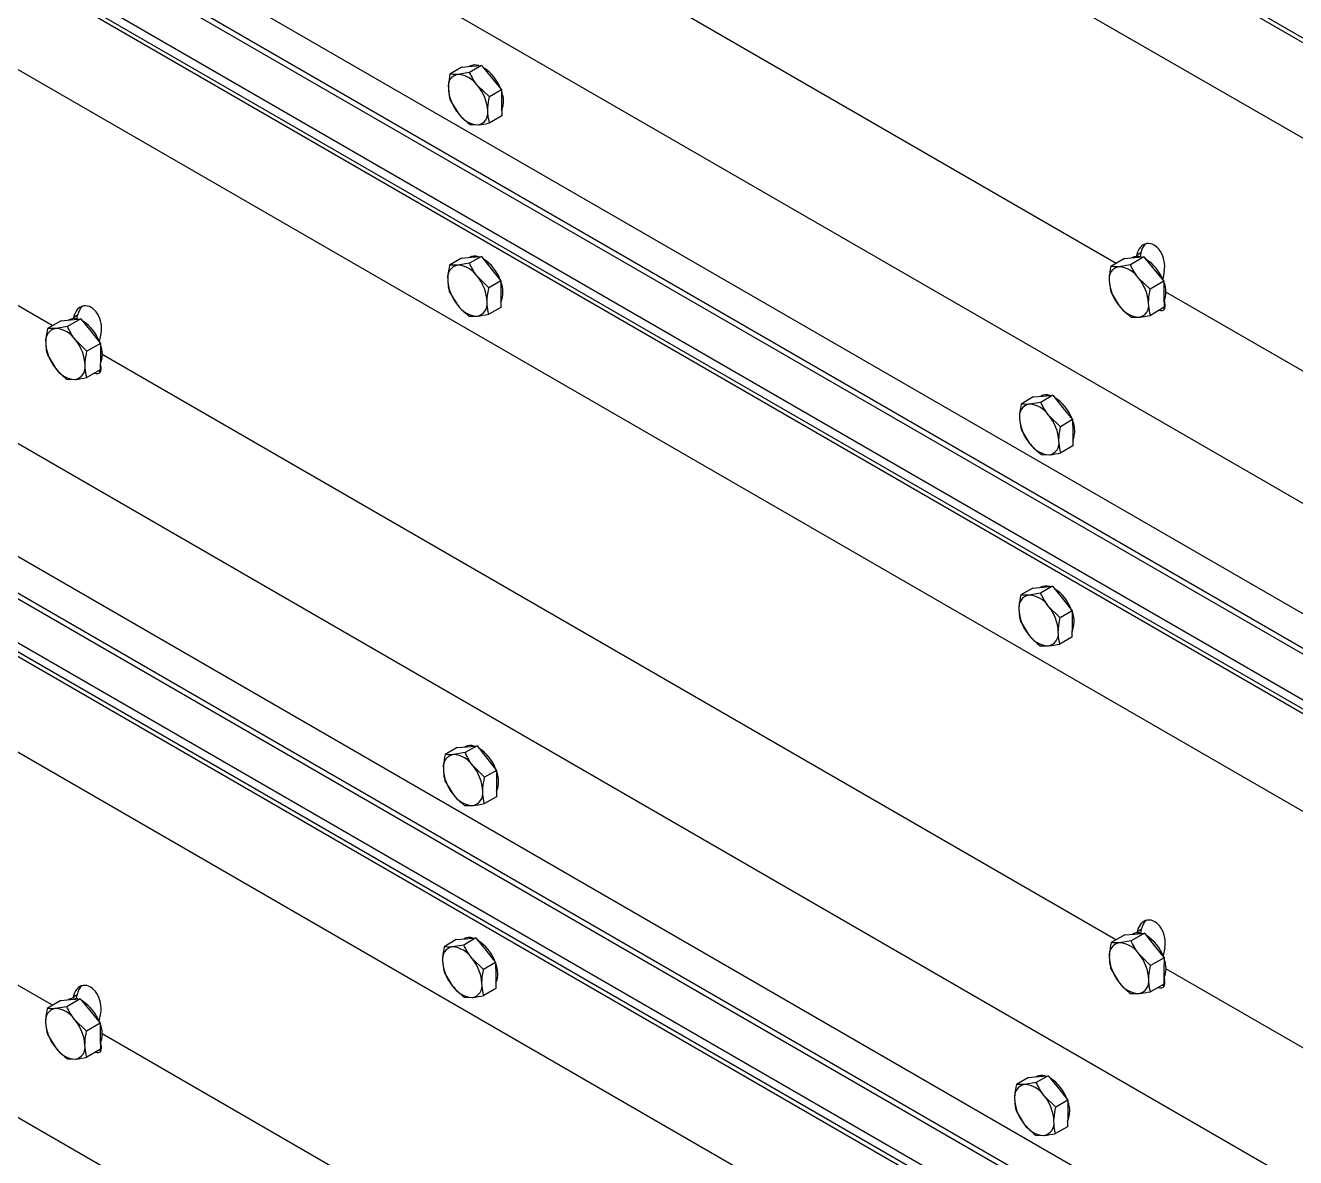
# Model space of a CAD drawing. Header units: millimetres. Extents: x -361 to 14022, y -1822 to 1455.
# Drawn here: x 3977.17 to 3991.42, y 908.58 to 921.28 of the extents above; entities that cross this region are included whole.
import ezdxf

# ---------------------------------------------------------------- set-up
doc = ezdxf.new("R2010")
doc.units = ezdxf.units.MM

msp = doc.modelspace()

# ---------------------------------------------------------------- linework, layer by layer
at = {"color": 7, "linetype": 'Continuous', "lineweight": 25}
for p, q in [((4037.697955, 894.419827), (3975.172353, 930.515089)), ((4037.697955, 894.471548), (3975.216543, 930.541299)), ((4037.697955, 893.348051), (3975.18526, 929.435862)), ((4037.697955, 889.250781), (3975.234603, 925.310107)), ((3989.407178, 918.613044), (3978.032519, 925.179495)), ((4037.697955, 888.014532), (3975.249491, 924.065263)), ((4037.697955, 887.562231), (3975.130388, 923.681718)), ((4037.697955, 887.626542), (3975.174702, 923.720448)), ((4037.697955, 886.944881), (3975.283441, 922.976013)), ((4037.697955, 887.047996), (3975.284352, 923.078602)), ((4037.697955, 886.894385), (3975.239249, 922.951028)), ((4037.697955, 885.796456), (3975.229543, 921.858703)), ((3982.068914, 920.815029), (3982.178524, 920.824396)), ((3982.15431, 920.82305), (3982.152884, 920.822205)), ((3982.288135, 920.833763), (3982.153204, 920.753732)), ((3982.178524, 920.824396), (3982.288135, 920.833763)), ((3982.288135, 920.833763), (3982.399495, 920.696832)), ((3982.068914, 920.815029), (3981.933983, 920.734998)), ((3982.153204, 920.753732), (3982.023859, 920.73266)), ((3982.399495, 920.696832), (3982.510855, 920.559901)), ((3982.375925, 920.47987), (3982.24483, 920.605096)), ((3982.510855, 920.559901), (3982.375925, 920.47987)), ((3982.510855, 920.559901), (3982.512605, 920.413603)), ((3981.937482, 920.442402), (3982.029108, 920.293766)), ((3982.512605, 920.413603), (3982.514355, 920.267305)), ((3982.514355, 920.267305), (3982.379424, 920.187274)), ((3982.160203, 920.16854), (3982.250079, 920.166202)), ((3977.47274, 917.914415), (3975.596717, 918.99742)), ((3982.28675, 918.690994), (3982.151814, 918.614704)), ((3982.175607, 918.680739), (3982.28675, 918.690994)), ((3982.28675, 918.690994), (3982.396578, 918.553176)), ((3989.718743, 918.68655), (3989.567241, 918.59669)), ((3989.609132, 918.677183), (3989.718743, 918.68655)), ((3989.636051, 918.690607), (3989.63867, 918.704059)), ((3989.684418, 918.731194), (3989.63867, 918.704059)), ((3989.684418, 918.731194), (3989.675797, 918.686911)), ((3989.718743, 918.68655), (3989.830103, 918.549619)), ((3982.064464, 918.670485), (3981.929528, 918.594195)), ((3982.151814, 918.614704), (3982.020936, 918.593292)), ((3982.064464, 918.670485), (3982.175607, 918.680739)), ((3982.152414, 918.679372), (3982.150781, 918.678449)), ((3982.396578, 918.553176), (3982.506406, 918.415357)), ((3989.499521, 918.667815), (3989.348019, 918.577956)), ((3989.567241, 918.59669), (3989.437896, 918.575618)), ((3989.499521, 918.667815), (3989.609132, 918.677183)), ((3989.584917, 918.675837), (3989.583492, 918.674991)), ((3989.830103, 918.549619), (3989.941463, 918.412688)), ((3982.37147, 918.339067), (3982.241907, 918.465728)), ((3982.506406, 918.415357), (3982.37147, 918.339067)), ((3982.506406, 918.415357), (3982.50509, 918.267283)), ((3989.789961, 918.322828), (3989.658866, 918.448054)), ((3989.941463, 918.412688), (3989.789961, 918.322828)), ((3989.948029, 918.52547), (3989.930079, 918.433267)), ((3989.941463, 918.412688), (3989.943213, 918.26639)), ((3981.926896, 918.298047), (3982.016989, 918.149071)), ((3982.50509, 918.267283), (3982.503774, 918.11921)), ((3989.351519, 918.28536), (3989.443145, 918.136724)), ((3989.943213, 918.26639), (3989.944962, 918.120092)), ((4001.339605, 911.724601), (3989.964946, 918.291052)), ((3982.503774, 918.11921), (3982.368838, 918.04292)), ((3989.944962, 918.120092), (3989.793461, 918.030232)), ((3989.947476, 918.187539), (3989.952271, 918.170716)), ((3977.571199, 917.970081), (3977.682342, 917.980336)), ((3977.793485, 917.990591), (3977.641977, 917.904931)), ((3977.659149, 917.978968), (3977.657516, 917.978045)), ((3977.682342, 917.980336), (3977.793485, 917.990591)), ((3977.711001, 918.004671), (3977.708556, 917.993141)), ((3977.756752, 918.030538), (3977.711001, 918.004671)), ((3977.748157, 917.990005), (3977.756752, 918.030538)), ((3977.793485, 917.990591), (3977.903313, 917.852772)), ((3982.146552, 918.02241), (3982.23796, 918.021507)), ((3989.574239, 918.011498), (3989.664115, 918.00916)), ((3977.571199, 917.970081), (3977.419691, 917.884422)), ((3977.641977, 917.904931), (3977.511099, 917.883519)), ((3977.903313, 917.852772), (3978.013141, 917.714953)), ((3977.861632, 917.629294), (3977.73207, 917.755955)), ((3978.013141, 917.714953), (3977.861632, 917.629294)), ((3978.001174, 917.735596), (3978.02036, 917.826082)), ((3978.013141, 917.714953), (3978.011825, 917.56688)), ((4037.697955, 881.599208), (3975.19244, 917.682874)), ((3977.417059, 917.588274), (3977.507152, 917.439298)), ((3978.011825, 917.56688), (3978.010509, 917.418806)), ((3989.405167, 911.025971), (3978.033815, 917.590513)), ((3978.010509, 917.418806), (3977.859001, 917.333147)), ((3978.01717, 917.467023), (3978.012831, 917.484024)), ((3977.636715, 917.312637), (3977.728123, 917.311734)), ((3988.477069, 917.115679), (3988.342138, 917.035648)), ((3988.477069, 917.115679), (3988.586679, 917.125046)), ((3988.562465, 917.123701), (3988.561039, 917.122855)), ((3988.69629, 917.134414), (3988.561359, 917.054383)), ((3988.586679, 917.125046), (3988.69629, 917.134414)), ((3988.69629, 917.134414), (3988.80765, 916.997483)), ((3988.561359, 917.054383), (3988.432014, 917.03331)), ((3988.80765, 916.997483), (3988.919011, 916.860552)), ((3988.78408, 916.780521), (3988.652985, 916.905747)), ((3988.919011, 916.860552), (3988.78408, 916.780521)), ((3988.919011, 916.860552), (3988.92076, 916.714254)), ((3988.345638, 916.743052), (3988.437263, 916.594417)), ((3988.92076, 916.714254), (3988.92251, 916.567956)), ((3988.92251, 916.567956), (3988.787579, 916.487925)), ((4037.697955, 880.332793), (3975.181245, 916.422921)), ((3988.568358, 916.469191), (3988.658234, 916.466853)), ((4037.697955, 879.857326), (3975.047014, 916.024944)), ((4037.697955, 879.922532), (3975.091041, 916.064734)), ((4037.697955, 879.364134), (3975.215331, 915.434585)), ((4037.697955, 879.211755), (3975.172353, 915.307016)), ((4037.697955, 879.263475), (3975.216543, 915.333226)), ((3988.472619, 914.971135), (3988.583762, 914.98139)), ((3988.560569, 914.980023), (3988.558937, 914.9791)), ((3988.694906, 914.991645), (3988.55997, 914.915355)), ((3988.583762, 914.98139), (3988.694906, 914.991645)), ((3988.694906, 914.991645), (3988.804733, 914.853826)), ((3988.472619, 914.971135), (3988.337683, 914.894845)), ((3988.55997, 914.915355), (3988.429091, 914.893942)), ((3988.804733, 914.853826), (3988.914561, 914.716008)), ((3988.779625, 914.639718), (3988.650062, 914.766379)), ((3988.914561, 914.716008), (3988.779625, 914.639718)), ((3988.914561, 914.716008), (3988.913245, 914.567934)), ((3988.335052, 914.598698), (3988.425144, 914.449722)), ((3988.913245, 914.567934), (3988.911929, 914.419861)), ((3988.911929, 914.419861), (3988.776993, 914.343571)), ((3988.554707, 914.323061), (3988.646115, 914.322158)), ((4037.697955, 878.139979), (3975.18526, 914.227789)), ((3982.015697, 913.182006), (3981.880761, 913.105716)), ((3982.103048, 913.126226), (3981.972169, 913.104813)), ((3982.015697, 913.182006), (3982.126841, 913.192261)), ((3982.103647, 913.190893), (3982.102015, 913.18997)), ((3982.237984, 913.202516), (3982.103048, 913.126226)), ((3982.126841, 913.192261), (3982.237984, 913.202516)), ((3982.237984, 913.202516), (3982.347811, 913.064697)), ((3982.347811, 913.064697), (3982.457639, 912.926878)), ((3982.322703, 912.850588), (3982.19314, 912.977249)), ((3982.457639, 912.926878), (3982.322703, 912.850588)), ((3982.457639, 912.926878), (3982.456323, 912.778805)), ((3981.87813, 912.809569), (3981.968222, 912.660592)), ((3982.456323, 912.778805), (3982.455008, 912.630731)), ((3982.455008, 912.630731), (3982.320072, 912.554441)), ((3982.097785, 912.533931), (3982.189193, 912.533028)), ((3977.474751, 910.293415), (3975.595325, 911.378385)), ((3989.689179, 911.142094), (3989.643428, 911.116228)), ((3989.689179, 911.142094), (3989.680584, 911.101561)), ((3982.00406, 911.02962), (3981.86913, 910.949589)), ((3982.00406, 911.02962), (3982.113671, 911.038987)), ((3982.089457, 911.037642), (3982.088031, 911.036796)), ((3982.223282, 911.048354), (3982.088351, 910.968323)), ((3982.113671, 911.038987), (3982.223282, 911.048354)), ((3982.223282, 911.048354), (3982.334642, 910.911423)), ((3989.503626, 911.081637), (3989.352118, 910.995978)), ((3989.574404, 911.016488), (3989.443526, 910.995075)), ((3989.503626, 911.081637), (3989.614769, 911.091892)), ((3989.725912, 911.102147), (3989.574404, 911.016488)), ((3989.591576, 911.090525), (3989.589943, 911.089602)), ((3989.614769, 911.091892), (3989.725912, 911.102147)), ((3989.640983, 911.104698), (3989.643428, 911.116228)), ((3989.725912, 911.102147), (3989.83574, 910.964329)), ((3982.088351, 910.968323), (3981.959006, 910.947251)), ((3982.334642, 910.911423), (3982.446002, 910.774493)), ((3989.794059, 910.740851), (3989.664497, 910.867511)), ((3989.83574, 910.964329), (3989.945567, 910.82651)), ((3989.952787, 910.937639), (3989.933601, 910.847153)), ((3982.311072, 910.694462), (3982.179977, 910.819688)), ((3982.446002, 910.774493), (3982.311072, 910.694462)), ((3982.446002, 910.774493), (3982.447752, 910.628195)), ((3989.945567, 910.82651), (3989.794059, 910.740851)), ((3989.945567, 910.82651), (3989.944252, 910.678436)), ((3981.872629, 910.656993), (3981.964255, 910.508357)), ((3982.447752, 910.628195), (3982.449502, 910.481897)), ((3989.349486, 910.699831), (3989.439579, 910.550854)), ((3989.944252, 910.678436), (3989.942936, 910.530363)), ((3989.945258, 910.59558), (3989.949597, 910.578579)), ((4001.337594, 904.137528), (3989.966241, 910.70207)), ((3982.449502, 910.481897), (3982.314571, 910.401866)), ((3989.569142, 910.424194), (3989.66055, 910.423291)), ((3989.942936, 910.530363), (3989.791428, 910.444703)), ((3977.567094, 910.348186), (3977.415593, 910.258327)), ((3977.634814, 910.277061), (3977.505469, 910.255989)), ((3977.567094, 910.348186), (3977.676705, 910.357553)), ((3977.786316, 910.36692), (3977.634814, 910.277061)), ((3977.652491, 910.356208), (3977.651065, 910.355362)), ((3977.676705, 910.357553), (3977.786316, 910.36692)), ((3977.706243, 910.38443), (3977.703624, 910.370978)), ((3977.751991, 910.411565), (3977.706243, 910.38443)), ((3977.74337, 910.367282), (3977.751991, 910.411565)), ((3977.786316, 910.36692), (3977.897676, 910.22999)), ((3982.09535, 910.383132), (3982.185226, 910.380794)), ((3977.897676, 910.22999), (3978.009036, 910.093059)), ((3977.997652, 910.113638), (3978.015602, 910.205841)), ((4037.697955, 874.042709), (3975.234603, 910.102034)), ((3977.857534, 910.003199), (3977.72644, 910.128425)), ((3978.009036, 910.093059), (3977.857534, 910.003199)), ((3978.009036, 910.093059), (3978.010786, 909.946761)), ((3977.419092, 909.965731), (3977.510718, 909.817095)), ((3978.010786, 909.946761), (3978.012535, 909.800463)), ((3978.019845, 909.851087), (3978.015049, 909.86791)), ((3989.407178, 903.404972), (3978.032519, 909.971423)), ((3978.012535, 909.800463), (3977.861034, 909.710603)), ((3977.641812, 909.691869), (3977.731689, 909.689531)), ((3988.423853, 909.482657), (3988.288916, 909.406367)), ((3988.511203, 909.426877), (3988.380324, 909.405464)), ((3988.423853, 909.482657), (3988.534996, 909.492912)), ((3988.511803, 909.491544), (3988.51017, 909.490621)), ((3988.646139, 909.503166), (3988.511203, 909.426877)), ((3988.534996, 909.492912), (3988.646139, 909.503166)), ((3988.646139, 909.503166), (3988.755967, 909.365348)), ((3988.755967, 909.365348), (3988.865794, 909.227529)), ((3988.730858, 909.151239), (3988.601295, 909.2779)), ((3988.865794, 909.227529), (3988.730858, 909.151239)), ((3988.865794, 909.227529), (3988.864479, 909.079456)), ((3988.286285, 909.11022), (3988.376377, 908.961243)), ((3988.864479, 909.079456), (3988.863163, 908.931382)), ((3988.863163, 908.931382), (3988.728227, 908.855092)), ((3988.50594, 908.834582), (3988.597348, 908.833679))]:
    msp.add_line(p, q, dxfattribs=at)
for centre, radius, start, end in [((3982.214463, 920.714663), 0.12396, 69.9370339, 119.0296317), ((3982.047912, 920.600793), 0.134043, 100.3370645, 190.2264623), ((3982.004896, 920.444643), 0.288641, 33.7722361, 86.2331404), ((3982.053308, 920.400936), 0.481209, 20.2238943, 58.0161973), ((3982.398904, 920.605647), 0.483755, 183.3955817, 220.1438852), ((3981.875034, 920.293215), 0.483755, 3.3955817, 40.1438852), ((3982.256238, 920.436581), 0.279172, 337.2142046, 24.156204), ((3982.269042, 920.454219), 0.288641, 213.7722361, 266.2331404), ((3982.226027, 920.298069), 0.134043, 280.3370645, 10.2264623), ((3982.212122, 918.567799), 0.126545, 71.510323, 118.153237), ((3989.645071, 918.56745), 0.12396, 69.9370339, 119.0296317), ((3982.046916, 918.455735), 0.139989, 100.6953232, 188.5331771), ((3982.005251, 918.310953), 0.282774, 33.1850043, 86.8203722), ((3982.056451, 918.267784), 0.46942, 19.5554709, 57.5471594), ((3989.461948, 918.443751), 0.134043, 100.3370645, 190.2264623), ((3989.418933, 918.287601), 0.288641, 33.7722361, 86.2331404), ((3989.483916, 918.253723), 0.481209, 20.2238943, 58.0161973), ((3982.384842, 918.452231), 0.476678, 182.0759805, 219.4930678), ((3981.874054, 918.162568), 0.476678, 2.0759805, 39.4930678), ((3982.244972, 918.294716), 0.283127, 336.3520258, 22.6298248), ((3989.81294, 918.448605), 0.483755, 183.3955817, 220.1438852), ((3989.289071, 918.136173), 0.483755, 3.3955817, 40.1438852), ((3989.686846, 918.289368), 0.279172, 337.2142046, 24.156204), ((3982.253644, 918.303845), 0.282774, 213.1850043, 266.8203722), ((3982.21198, 918.159064), 0.139989, 280.6953232, 8.5331771), ((3989.683078, 918.297177), 0.288641, 213.7722361, 266.2331404), ((3989.640063, 918.141027), 0.134043, 280.3370645, 10.2264623), ((3977.718857, 917.867395), 0.126545, 71.510323, 118.153237), ((3977.537079, 917.745962), 0.139989, 100.6953232, 188.5331771), ((3977.495414, 917.60118), 0.282774, 33.1850043, 86.8203722), ((3977.563186, 917.567381), 0.46942, 19.5554709, 57.5471594), ((3977.875005, 917.742458), 0.476678, 182.0759805, 219.4930678), ((3977.364217, 917.452795), 0.476678, 2.0759805, 39.4930678), ((3977.748973, 917.593886), 0.285816, 337.3946058, 22.4977682), ((3977.743807, 917.594072), 0.282774, 213.1850043, 266.8203722), ((3977.702143, 917.449291), 0.139989, 280.6953232, 8.5331771), ((3988.622618, 917.015314), 0.12396, 69.9370339, 119.0296317), ((3988.456067, 916.901443), 0.134043, 100.3370645, 190.2264623), ((3988.413052, 916.745293), 0.288641, 33.7722361, 86.2331404), ((3988.461463, 916.701587), 0.481209, 20.2238943, 58.0161973), ((3988.807059, 916.906298), 0.483755, 183.3955817, 220.1438852), ((3988.283189, 916.593865), 0.483755, 3.3955817, 40.1438852), ((3988.664393, 916.737232), 0.279172, 337.2142046, 24.156204), ((3988.677197, 916.75487), 0.288641, 213.7722361, 266.2331404), ((3988.634182, 916.59872), 0.134043, 280.3370645, 10.2264623), ((3988.620277, 914.86845), 0.126545, 71.510323, 118.153237), ((3988.455071, 914.756386), 0.139989, 100.6953232, 188.5331771), ((3988.413407, 914.611604), 0.282774, 33.1850043, 86.8203722), ((3988.464606, 914.568435), 0.46942, 19.5554709, 57.5471594), ((3988.792997, 914.752881), 0.476678, 182.0759805, 219.4930678), ((3988.282209, 914.463219), 0.476678, 2.0759805, 39.4930678), ((3988.653127, 914.595367), 0.283127, 336.3520258, 22.6298248), ((3988.661799, 914.604496), 0.282774, 213.1850043, 266.8203722), ((3988.620135, 914.459715), 0.139989, 280.6953232, 8.5331771), ((3982.163355, 913.07932), 0.126545, 71.510323, 118.153237), ((3982.007684, 912.779306), 0.46942, 19.5554709, 57.5471594), ((3981.998149, 912.967256), 0.139989, 100.6953232, 188.5331771), ((3981.956485, 912.822475), 0.282774, 33.1850043, 86.8203722), ((3982.336075, 912.963752), 0.476678, 182.0759805, 219.4930678), ((3981.825287, 912.674089), 0.476678, 2.0759805, 39.4930678), ((3982.196206, 912.806237), 0.283127, 336.3520258, 22.6298248), ((3982.204878, 912.815367), 0.282774, 213.1850043, 266.8203722), ((3982.163213, 912.670585), 0.139989, 280.6953232, 8.5331771), ((3982.14961, 910.929255), 0.12396, 69.9370339, 119.0296317), ((3981.988455, 910.615528), 0.481209, 20.2238943, 58.0161973), ((3989.469506, 910.857518), 0.139989, 100.6953232, 188.5331771), ((3989.427841, 910.712737), 0.282774, 33.1850043, 86.8203722), ((3989.651284, 910.978952), 0.126545, 71.510323, 118.153237), ((3989.495613, 910.678937), 0.46942, 19.5554709, 57.5471594), ((3981.983058, 910.815384), 0.134043, 100.3370645, 190.2264623), ((3981.940043, 910.659234), 0.288641, 33.7722361, 86.2331404), ((3989.296644, 910.564352), 0.476678, 2.0759805, 39.4930678), ((3982.334051, 910.820239), 0.483755, 183.3955817, 220.1438852), ((3981.810181, 910.507806), 0.483755, 3.3955817, 40.1438852), ((3982.191385, 910.651172), 0.279172, 337.2142046, 24.156204), ((3989.807432, 910.854014), 0.476678, 182.0759805, 219.4930678), ((3989.6814, 910.705443), 0.285816, 337.3946058, 22.4977682), ((3989.63457, 910.560847), 0.139989, 280.6953232, 8.5331771), ((3982.204189, 910.668811), 0.288641, 213.7722361, 266.2331404), ((3982.161173, 910.512661), 0.134043, 280.3370645, 10.2264623), ((3989.676234, 910.705629), 0.282774, 213.1850043, 266.8203722), ((3977.712644, 910.247821), 0.12396, 69.9370339, 119.0296317), ((3977.551489, 909.934094), 0.481209, 20.2238943, 58.0161973), ((3977.529521, 910.124121), 0.134043, 100.3370645, 190.2264623), ((3977.486506, 909.967972), 0.288641, 33.7722361, 86.2331404), ((3977.880513, 910.128976), 0.483755, 183.3955817, 220.1438852), ((3977.356644, 909.816543), 0.483755, 3.3955817, 40.1438852), ((3977.754419, 909.969739), 0.279172, 337.2142046, 24.156204), ((3977.750651, 909.977548), 0.288641, 213.7722361, 266.2331404), ((3977.707636, 909.821398), 0.134043, 280.3370645, 10.2264623), ((3988.57151, 909.379971), 0.126545, 71.510323, 118.153237), ((3988.41584, 909.079956), 0.46942, 19.5554709, 57.5471594), ((3988.406304, 909.267907), 0.139989, 100.6953232, 188.5331771), ((3988.36464, 909.123125), 0.282774, 33.1850043, 86.8203722), ((3988.74423, 909.264403), 0.476678, 182.0759805, 219.4930678), ((3988.233442, 908.97474), 0.476678, 2.0759805, 39.4930678), ((3988.604361, 909.106888), 0.283127, 336.3520258, 22.6298248), ((3988.613033, 909.116017), 0.282774, 213.1850043, 266.8203722), ((3988.571368, 908.971236), 0.139989, 280.6953232, 8.5331771)]:
    msp.add_arc(centre, radius, start, end, dxfattribs=at)
for centre, major_axis, ratio, start_param, end_param in [((3989.793349, 918.614764), (-0.051828, 0.217876), 0.692818262, 4.132742217, 7.274334871), ((3989.839098, 918.641899), (-0.051828, 0.217876), 0.692818262, 0.380647994, 0.991149564), ((3977.865681, 917.915377), (-0.045582, 0.219415), 0.701630723, 4.153173117, 7.294765771), ((3977.911431, 917.941243), (-0.045582, 0.219415), 0.701630723, 0.384759566, 1.011580464), ((3989.797592, 918.260011), (-0.146068, 0.166997), 0.401133331, 2.602360174, 3.846083137), ((3989.84334, 918.287145), (-0.146068, 0.166997), 0.401133331, 2.602360174, 2.768292863), ((3977.86249, 917.556317), (-0.143133, 0.16959), 0.418043607, 2.568485088, 3.853595792), ((3977.908241, 917.582184), (-0.143133, 0.16959), 0.418043607, 2.568485088, 2.779895713), ((3989.798108, 911.026933), (-0.045582, 0.219415), 0.701630723, 4.153173117, 7.294765771), ((3989.843858, 911.0528), (-0.045582, 0.219415), 0.701630723, 0.384771172, 1.011580464), ((3989.794917, 910.667874), (-0.143133, 0.16959), 0.418043607, 2.568485088, 3.853595792), ((3977.860922, 910.295135), (-0.051828, 0.217876), 0.692818262, 4.132742217, 7.274334871), ((3977.906671, 910.32227), (-0.051828, 0.217876), 0.692818262, 0.380671591, 0.991149564), ((3989.840668, 910.69374), (-0.143133, 0.16959), 0.418043607, 2.568485088, 2.779946429), ((3977.865165, 909.940381), (-0.146068, 0.166997), 0.401133331, 2.602360174, 3.846083137), ((3977.910913, 909.967516), (-0.146068, 0.166997), 0.401133331, 2.602360174, 2.768277037)]:
    msp.add_ellipse(centre, major_axis=major_axis, ratio=ratio, start_param=start_param, end_param=end_param, dxfattribs=at)
for points, knots in [([(3981.933983, 920.734998), (3981.926356, 920.693146), (3981.916426, 920.638661), (3981.916079, 920.588601), (3981.915998, 920.576995)], [0, 0, 0, 0, 0.768150727, 1, 1, 1, 1]), ([(3982.023859, 920.73266), (3982.02128, 920.732449), (3981.984547, 920.729453), (3981.958345, 920.732326), (3981.933983, 920.734998)], [0, 0, 0, 0, 0.070200577, 1, 1, 1, 1]), ([(3982.24483, 920.605096), (3982.24221, 920.608354), (3982.204886, 920.65476), (3982.178105, 920.706046), (3982.153204, 920.753732)], [0, 0, 0, 0, 0.070200577, 1, 1, 1, 1]), ([(3981.915998, 920.576995), (3981.918952, 920.53939), (3981.922696, 920.491728), (3981.934906, 920.450996), (3981.937482, 920.442402)], [0, 0, 0, 0, 0.788999238, 1, 1, 1, 1]), ([(3982.35794, 920.321867), (3982.358021, 920.333474), (3982.358368, 920.383534), (3982.368297, 920.438018), (3982.375925, 920.47987)], [0, 0, 0, 0, 0.231849273, 1, 1, 1, 1]), ([(3982.029108, 920.293766), (3982.031768, 920.290531), (3982.069654, 920.244458), (3982.116575, 920.205118), (3982.160203, 920.16854)], [0, 0, 0, 0, 0.0702005767, 1, 1, 1, 1]), ([(3982.379424, 920.187274), (3982.376848, 920.195869), (3982.364637, 920.2366), (3982.360894, 920.284262), (3982.35794, 920.321867)], [0, 0, 0, 0, 0.211000762, 1, 1, 1, 1]), ([(3982.250079, 920.166202), (3982.252697, 920.166436), (3982.289992, 920.169766), (3982.336335, 920.178838), (3982.379424, 920.187274)], [0, 0, 0, 0, 0.070200577, 1, 1, 1, 1]), ([(3981.929528, 918.594195), (3981.921124, 918.552116), (3981.910183, 918.497338), (3981.908798, 918.446703), (3981.908477, 918.434963)], [0, 0, 0, 0, 0.7681507272, 1, 1, 1, 1]), ([(3982.020936, 918.593292), (3982.018321, 918.59306), (3981.98107, 918.589755), (3981.954361, 918.592056), (3981.929528, 918.594195)], [0, 0, 0, 0, 0.0702005767, 1, 1, 1, 1]), ([(3982.241907, 918.465728), (3982.239323, 918.469006), (3982.202516, 918.515705), (3982.176243, 918.567005), (3982.151814, 918.614704)], [0, 0, 0, 0, 0.070200577, 1, 1, 1, 1]), ([(3989.348019, 918.577956), (3989.340392, 918.536104), (3989.330463, 918.481619), (3989.330115, 918.431559), (3989.330035, 918.419953)], [0, 0, 0, 0, 0.7681507276, 1, 1, 1, 1]), ([(3989.437896, 918.575618), (3989.435317, 918.575407), (3989.398584, 918.572411), (3989.372382, 918.575284), (3989.348019, 918.577956)], [0, 0, 0, 0, 0.070200577, 1, 1, 1, 1]), ([(3989.658866, 918.448054), (3989.656246, 918.451312), (3989.618922, 918.497718), (3989.592141, 918.549004), (3989.567241, 918.59669)], [0, 0, 0, 0, 0.070200577, 1, 1, 1, 1]), ([(3981.908477, 918.434963), (3981.910612, 918.396815), (3981.913318, 918.348464), (3981.924531, 918.306832), (3981.926896, 918.298047)], [0, 0, 0, 0, 0.788999238, 1, 1, 1, 1]), ([(3989.330035, 918.419953), (3989.332988, 918.382348), (3989.336732, 918.334686), (3989.348942, 918.293954), (3989.351519, 918.28536)], [0, 0, 0, 0, 0.788999238, 1, 1, 1, 1]), ([(3982.350419, 918.179836), (3982.35074, 918.191575), (3982.352124, 918.24221), (3982.363065, 918.296989), (3982.37147, 918.339067)], [0, 0, 0, 0, 0.231849273, 1, 1, 1, 1]), ([(3989.771976, 918.164825), (3989.772057, 918.176432), (3989.772404, 918.226492), (3989.782334, 918.280976), (3989.789961, 918.322828)], [0, 0, 0, 0, 0.231849273, 1, 1, 1, 1]), ([(3982.016989, 918.149071), (3982.019612, 918.145815), (3982.05698, 918.099434), (3982.103395, 918.059521), (3982.146552, 918.02241)], [0, 0, 0, 0, 0.070200577, 1, 1, 1, 1]), ([(3982.368838, 918.04292), (3982.366472, 918.051704), (3982.35526, 918.093337), (3982.352554, 918.141687), (3982.350419, 918.179836)], [0, 0, 0, 0, 0.211000762, 1, 1, 1, 1]), ([(3989.443145, 918.136724), (3989.445804, 918.133489), (3989.48369, 918.087416), (3989.530612, 918.048076), (3989.574239, 918.011498)], [0, 0, 0, 0, 0.070200577, 1, 1, 1, 1]), ([(3989.793461, 918.030232), (3989.790884, 918.038827), (3989.778674, 918.079558), (3989.77493, 918.12722), (3989.771976, 918.164825)], [0, 0, 0, 0, 0.211000762, 1, 1, 1, 1]), ([(3982.23796, 918.021507), (3982.240614, 918.021761), (3982.278427, 918.025383), (3982.325277, 918.03447), (3982.368838, 918.04292)], [0, 0, 0, 0, 0.070200577, 1, 1, 1, 1]), ([(3989.664115, 918.00916), (3989.666734, 918.009394), (3989.704029, 918.012724), (3989.750371, 918.021796), (3989.793461, 918.030232)], [0, 0, 0, 0, 0.070200577, 1, 1, 1, 1]), ([(3977.419691, 917.884422), (3977.411286, 917.842343), (3977.400346, 917.787565), (3977.398961, 917.73693), (3977.39864, 917.72519)], [0, 0, 0, 0, 0.768150728, 1, 1, 1, 1]), ([(3977.511099, 917.883519), (3977.508484, 917.883287), (3977.471233, 917.879982), (3977.444524, 917.882283), (3977.419691, 917.884422)], [0, 0, 0, 0, 0.070200577, 1, 1, 1, 1]), ([(3977.73207, 917.755955), (3977.729486, 917.759233), (3977.692679, 917.805932), (3977.666406, 917.857232), (3977.641977, 917.904931)], [0, 0, 0, 0, 0.070200577, 1, 1, 1, 1]), ([(3977.39864, 917.72519), (3977.400775, 917.687042), (3977.403481, 917.638691), (3977.414694, 917.597059), (3977.417059, 917.588274)], [0, 0, 0, 0, 0.788999238, 1, 1, 1, 1]), ([(3977.840582, 917.470063), (3977.840903, 917.481802), (3977.842287, 917.532437), (3977.853228, 917.587216), (3977.861632, 917.629294)], [0, 0, 0, 0, 0.231849273, 1, 1, 1, 1]), ([(3977.507152, 917.439298), (3977.509775, 917.436042), (3977.547143, 917.389661), (3977.593558, 917.349748), (3977.636715, 917.312637)], [0, 0, 0, 0, 0.070200577, 1, 1, 1, 1]), ([(3977.859001, 917.333147), (3977.856635, 917.341931), (3977.845423, 917.383564), (3977.842717, 917.431914), (3977.840582, 917.470063)], [0, 0, 0, 0, 0.211000762, 1, 1, 1, 1]), ([(3977.728123, 917.311734), (3977.730777, 917.311988), (3977.76859, 917.31561), (3977.81544, 917.324697), (3977.859001, 917.333147)], [0, 0, 0, 0, 0.070200577, 1, 1, 1, 1]), ([(3988.342138, 917.035648), (3988.334511, 916.993796), (3988.324581, 916.939312), (3988.324234, 916.889252), (3988.324153, 916.877645)], [0, 0, 0, 0, 0.768150727, 1, 1, 1, 1]), ([(3988.432014, 917.03331), (3988.429436, 917.0331), (3988.392702, 917.030104), (3988.366501, 917.032977), (3988.342138, 917.035648)], [0, 0, 0, 0, 0.070200577, 1, 1, 1, 1]), ([(3988.652985, 916.905747), (3988.650365, 916.909004), (3988.613041, 916.955411), (3988.58626, 917.006697), (3988.561359, 917.054383)], [0, 0, 0, 0, 0.070200577, 1, 1, 1, 1]), ([(3988.324153, 916.877645), (3988.327107, 916.84004), (3988.330851, 916.792379), (3988.343061, 916.751647), (3988.345638, 916.743052)], [0, 0, 0, 0, 0.788999238, 1, 1, 1, 1]), ([(3988.766095, 916.622518), (3988.766176, 916.634124), (3988.766523, 916.684184), (3988.776453, 916.738669), (3988.78408, 916.780521)], [0, 0, 0, 0, 0.231849273, 1, 1, 1, 1]), ([(3988.437263, 916.594417), (3988.439923, 916.591182), (3988.477809, 916.545109), (3988.52473, 916.505769), (3988.568358, 916.469191)], [0, 0, 0, 0, 0.0702005767, 1, 1, 1, 1]), ([(3988.787579, 916.487925), (3988.785003, 916.496519), (3988.772793, 916.537251), (3988.769049, 916.584913), (3988.766095, 916.622518)], [0, 0, 0, 0, 0.211000762, 1, 1, 1, 1]), ([(3988.658234, 916.466853), (3988.660852, 916.467087), (3988.698147, 916.470416), (3988.74449, 916.479489), (3988.787579, 916.487925)], [0, 0, 0, 0, 0.070200577, 1, 1, 1, 1]), ([(3988.337683, 914.894845), (3988.329279, 914.852767), (3988.318338, 914.797988), (3988.316953, 914.747354), (3988.316632, 914.735614)], [0, 0, 0, 0, 0.7681507272, 1, 1, 1, 1]), ([(3988.429091, 914.893942), (3988.426476, 914.89371), (3988.389225, 914.890406), (3988.362517, 914.892707), (3988.337683, 914.894845)], [0, 0, 0, 0, 0.070200577, 1, 1, 1, 1]), ([(3988.650062, 914.766379), (3988.647478, 914.769657), (3988.610671, 914.816355), (3988.584398, 914.867656), (3988.55997, 914.915355)], [0, 0, 0, 0, 0.070200577, 1, 1, 1, 1]), ([(3988.316632, 914.735614), (3988.318767, 914.697466), (3988.321473, 914.649115), (3988.332686, 914.607483), (3988.335052, 914.598698)], [0, 0, 0, 0, 0.788999238, 1, 1, 1, 1]), ([(3988.758574, 914.480486), (3988.758895, 914.492226), (3988.76028, 914.542861), (3988.77122, 914.59764), (3988.779625, 914.639718)], [0, 0, 0, 0, 0.231849273, 1, 1, 1, 1]), ([(3988.425144, 914.449722), (3988.427767, 914.446466), (3988.465136, 914.400085), (3988.51155, 914.360172), (3988.554707, 914.323061)], [0, 0, 0, 0, 0.070200577, 1, 1, 1, 1]), ([(3988.776993, 914.343571), (3988.774627, 914.352355), (3988.763415, 914.393988), (3988.760709, 914.442338), (3988.758574, 914.480486)], [0, 0, 0, 0, 0.211000762, 1, 1, 1, 1]), ([(3988.646115, 914.322158), (3988.648769, 914.322412), (3988.686582, 914.326034), (3988.733432, 914.335121), (3988.776993, 914.343571)], [0, 0, 0, 0, 0.070200577, 1, 1, 1, 1]), ([(3982.19314, 912.977249), (3982.190556, 912.980527), (3982.15375, 913.027226), (3982.127476, 913.078527), (3982.103048, 913.126226)], [0, 0, 0, 0, 0.070200577, 1, 1, 1, 1]), ([(3981.880761, 913.105716), (3981.872357, 913.063638), (3981.861416, 913.008859), (3981.860031, 912.958224), (3981.85971, 912.946484)], [0, 0, 0, 0, 0.768150727, 1, 1, 1, 1]), ([(3981.972169, 913.104813), (3981.969554, 913.104581), (3981.932303, 913.101277), (3981.905595, 913.103577), (3981.880761, 913.105716)], [0, 0, 0, 0, 0.070200577, 1, 1, 1, 1]), ([(3981.85971, 912.946484), (3981.861845, 912.908336), (3981.864551, 912.859986), (3981.875764, 912.818353), (3981.87813, 912.809569)], [0, 0, 0, 0, 0.788999238, 1, 1, 1, 1]), ([(3982.301652, 912.691357), (3982.301973, 912.703097), (3982.303358, 912.753732), (3982.314299, 912.80851), (3982.322703, 912.850588)], [0, 0, 0, 0, 0.2318492728, 1, 1, 1, 1]), ([(3981.968222, 912.660592), (3981.970845, 912.657336), (3982.008214, 912.610955), (3982.054629, 912.571042), (3982.097785, 912.533931)], [0, 0, 0, 0, 0.070200577, 1, 1, 1, 1]), ([(3982.320072, 912.554441), (3982.317706, 912.563226), (3982.306493, 912.604858), (3982.303787, 912.653209), (3982.301652, 912.691357)], [0, 0, 0, 0, 0.211000762, 1, 1, 1, 1]), ([(3982.189193, 912.533028), (3982.191848, 912.533283), (3982.22966, 912.536904), (3982.27651, 912.545992), (3982.320072, 912.554441)], [0, 0, 0, 0, 0.070200577, 1, 1, 1, 1]), ([(3989.352118, 910.995978), (3989.343713, 910.9539), (3989.332773, 910.899121), (3989.331388, 910.848486), (3989.331067, 910.836747)], [0, 0, 0, 0, 0.768150728, 1, 1, 1, 1]), ([(3989.443526, 910.995075), (3989.440911, 910.994843), (3989.40366, 910.991539), (3989.376951, 910.993839), (3989.352118, 910.995978)], [0, 0, 0, 0, 0.070200577, 1, 1, 1, 1]), ([(3989.664497, 910.867511), (3989.661913, 910.87079), (3989.625106, 910.917488), (3989.598833, 910.968789), (3989.574404, 911.016488)], [0, 0, 0, 0, 0.070200577, 1, 1, 1, 1]), ([(3981.86913, 910.949589), (3981.861503, 910.907737), (3981.851573, 910.853253), (3981.851226, 910.803193), (3981.851145, 910.791586)], [0, 0, 0, 0, 0.768150727, 1, 1, 1, 1]), ([(3981.959006, 910.947251), (3981.956427, 910.947041), (3981.919694, 910.944044), (3981.893492, 910.946918), (3981.86913, 910.949589)], [0, 0, 0, 0, 0.070200577, 1, 1, 1, 1]), ([(3982.179977, 910.819688), (3982.177357, 910.822945), (3982.140032, 910.869352), (3982.113252, 910.920638), (3982.088351, 910.968323)], [0, 0, 0, 0, 0.070200577, 1, 1, 1, 1]), ([(3981.851145, 910.791586), (3981.854099, 910.753981), (3981.857842, 910.706319), (3981.870053, 910.665588), (3981.872629, 910.656993)], [0, 0, 0, 0, 0.788999238, 1, 1, 1, 1]), ([(3989.331067, 910.836747), (3989.333202, 910.798598), (3989.335908, 910.750248), (3989.34712, 910.708615), (3989.349486, 910.699831)], [0, 0, 0, 0, 0.788999238, 1, 1, 1, 1]), ([(3989.773008, 910.581619), (3989.77333, 910.593359), (3989.774714, 910.643994), (3989.785655, 910.698772), (3989.794059, 910.740851)], [0, 0, 0, 0, 0.231849273, 1, 1, 1, 1]), ([(3982.293087, 910.536459), (3982.293167, 910.548065), (3982.293515, 910.598125), (3982.303444, 910.65261), (3982.311072, 910.694462)], [0, 0, 0, 0, 0.231849273, 1, 1, 1, 1]), ([(3989.791428, 910.444703), (3989.789062, 910.453488), (3989.777849, 910.49512), (3989.775143, 910.543471), (3989.773008, 910.581619)], [0, 0, 0, 0, 0.211000762, 1, 1, 1, 1]), ([(3981.964255, 910.508357), (3981.966915, 910.505123), (3982.004801, 910.45905), (3982.051722, 910.41971), (3982.09535, 910.383132)], [0, 0, 0, 0, 0.0702005767, 1, 1, 1, 1]), ([(3982.314571, 910.401866), (3982.311995, 910.41046), (3982.299784, 910.451192), (3982.296041, 910.498854), (3982.293087, 910.536459)], [0, 0, 0, 0, 0.211000762, 1, 1, 1, 1]), ([(3989.439579, 910.550854), (3989.442202, 910.547598), (3989.47957, 910.501217), (3989.525985, 910.461305), (3989.569142, 910.424194)], [0, 0, 0, 0, 0.070200577, 1, 1, 1, 1]), ([(3989.66055, 910.423291), (3989.663204, 910.423545), (3989.701017, 910.427167), (3989.747867, 910.436254), (3989.791428, 910.444703)], [0, 0, 0, 0, 0.070200577, 1, 1, 1, 1]), ([(3977.72644, 910.128425), (3977.723819, 910.131683), (3977.686495, 910.178089), (3977.659714, 910.229375), (3977.634814, 910.277061)], [0, 0, 0, 0, 0.070200577, 1, 1, 1, 1]), ([(3982.185226, 910.380794), (3982.187844, 910.381027), (3982.225139, 910.384357), (3982.271482, 910.39343), (3982.314571, 910.401866)], [0, 0, 0, 0, 0.070200577, 1, 1, 1, 1]), ([(3977.415593, 910.258327), (3977.407965, 910.216474), (3977.398036, 910.16199), (3977.397688, 910.11193), (3977.397608, 910.100324)], [0, 0, 0, 0, 0.768150728, 1, 1, 1, 1]), ([(3977.505469, 910.255989), (3977.50289, 910.255778), (3977.466157, 910.252782), (3977.439955, 910.255655), (3977.415593, 910.258327)], [0, 0, 0, 0, 0.0702005767, 1, 1, 1, 1]), ([(3977.397608, 910.100324), (3977.400561, 910.062718), (3977.404305, 910.015057), (3977.416515, 909.974325), (3977.419092, 909.965731)], [0, 0, 0, 0, 0.788999238, 1, 1, 1, 1]), ([(3977.839549, 909.845196), (3977.83963, 909.856802), (3977.839977, 909.906863), (3977.849907, 909.961347), (3977.857534, 910.003199)], [0, 0, 0, 0, 0.231849273, 1, 1, 1, 1]), ([(3977.510718, 909.817095), (3977.513377, 909.81386), (3977.551263, 909.767787), (3977.598185, 909.728447), (3977.641812, 909.691869)], [0, 0, 0, 0, 0.070200577, 1, 1, 1, 1]), ([(3977.731689, 909.689531), (3977.734307, 909.689765), (3977.771602, 909.693094), (3977.817944, 909.702167), (3977.861034, 909.710603)], [0, 0, 0, 0, 0.070200577, 1, 1, 1, 1]), ([(3977.861034, 909.710603), (3977.858457, 909.719197), (3977.846247, 909.759929), (3977.842503, 909.807591), (3977.839549, 909.845196)], [0, 0, 0, 0, 0.211000762, 1, 1, 1, 1]), ([(3988.601295, 909.2779), (3988.598711, 909.281178), (3988.561905, 909.327877), (3988.535632, 909.379177), (3988.511203, 909.426877)], [0, 0, 0, 0, 0.070200577, 1, 1, 1, 1]), ([(3988.288916, 909.406367), (3988.280512, 909.364288), (3988.269571, 909.30951), (3988.268187, 909.258875), (3988.267865, 909.247135)], [0, 0, 0, 0, 0.768150727, 1, 1, 1, 1]), ([(3988.380324, 909.405464), (3988.377709, 909.405232), (3988.340458, 909.401928), (3988.31375, 909.404228), (3988.288916, 909.406367)], [0, 0, 0, 0, 0.070200577, 1, 1, 1, 1]), ([(3988.267865, 909.247135), (3988.27, 909.208987), (3988.272706, 909.160637), (3988.283919, 909.119004), (3988.286285, 909.11022)], [0, 0, 0, 0, 0.788999238, 1, 1, 1, 1]), ([(3988.709807, 908.992008), (3988.710128, 909.003747), (3988.711513, 909.054382), (3988.722454, 909.109161), (3988.730858, 909.151239)], [0, 0, 0, 0, 0.2318492728, 1, 1, 1, 1]), ([(3988.376377, 908.961243), (3988.379001, 908.957987), (3988.416369, 908.911606), (3988.462784, 908.871693), (3988.50594, 908.834582)], [0, 0, 0, 0, 0.070200577, 1, 1, 1, 1]), ([(3988.597348, 908.833679), (3988.600003, 908.833933), (3988.637815, 908.837555), (3988.684666, 908.846643), (3988.728227, 908.855092)], [0, 0, 0, 0, 0.070200577, 1, 1, 1, 1]), ([(3988.728227, 908.855092), (3988.725861, 908.863877), (3988.714648, 908.905509), (3988.711942, 908.953859), (3988.709807, 908.992008)], [0, 0, 0, 0, 0.211000762, 1, 1, 1, 1])]:
    msp.add_open_spline(points, degree=3, knots=knots, dxfattribs=at)

doc.saveas('drawing.dxf')
